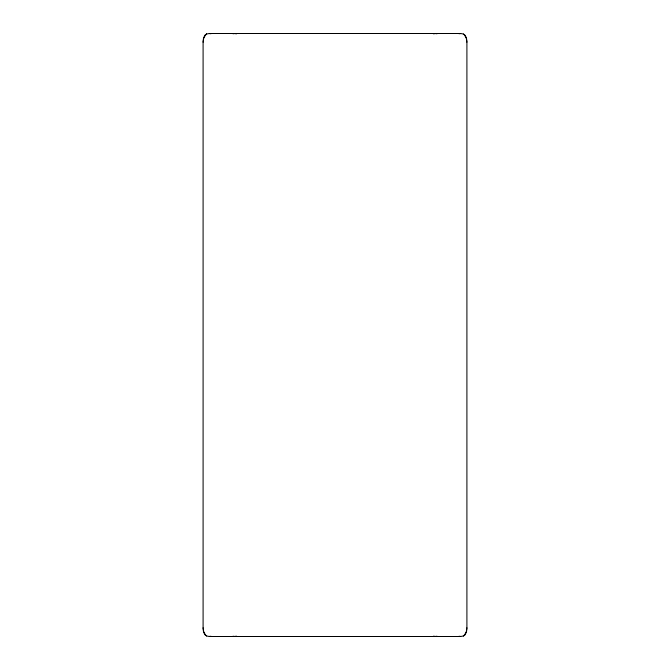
<?xml version="1.0" encoding="UTF-8"?>
<svg xmlns="http://www.w3.org/2000/svg" width="670" height="670" viewBox="0 0 670 670"><rect width="100%" height="100%" fill="white"/><g stroke="black" fill="none" stroke-linecap="round" stroke-linejoin="round"><path stroke-width="1" d="M203.094 42.168L203.479 38.374L204.626 35.669L206.553 34.044L209.241 33.5L460.759 33.5L463.447 34.044L465.374 35.669L466.521 38.374L466.906 42.168L466.906 627.832L466.521 631.626L465.374 634.331L463.447 635.956L460.759 636.5L209.241 636.5L206.553 635.956L204.626 634.331L203.479 631.626L203.094 627.832L203.094 42.168L203.638 38.374L204.852 36.347M466.906 627.832L466.362 631.626L465.147 633.653M433.574 33.86L435.366 33.5M234.634 636.5L236.426 636.14M209.852 33.768L211.745 33.5M435.977 33.768L437.87 33.5M232.13 636.5L234.023 636.232M458.255 636.5L460.148 636.232M458.255 33.5L460.148 33.768M232.13 33.5L234.023 33.768M435.977 636.232L437.87 636.5M209.852 636.232L211.745 636.5M234.634 33.5L236.426 33.86M433.574 636.14L435.366 636.5M463.439 34.044L465.365 35.669M204.635 634.331L206.561 635.956M465.147 36.347L466.362 38.374L466.906 42.168M204.852 633.653L203.638 631.626L203.094 627.832M206.561 34.044L204.635 35.669L206.553 34.044M465.374 634.331L463.447 635.956L465.365 634.331"/></g></svg>
